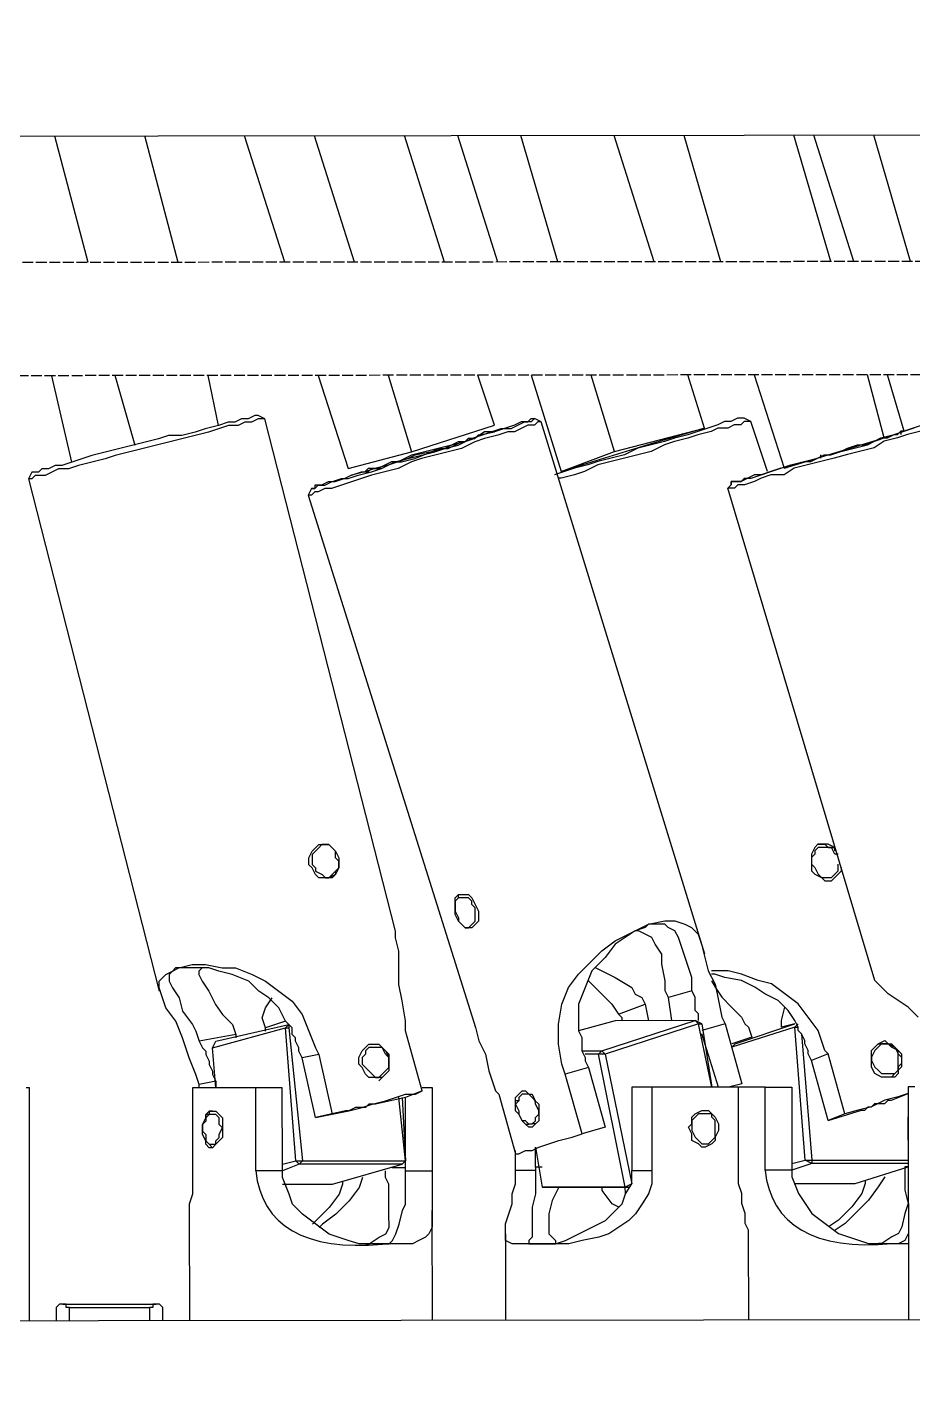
# Model space of a CAD drawing. Header units: feet. Extents: x -99009 to 3252343, y -11094690 to 9035152.
# Drawn here: x 2485957.3 to 2486154.3, y -1980937.4 to -1980633 of the extents above; entities that cross this region are included whole.
import ezdxf

# ---------------------------------------------------------------- set-up
doc = ezdxf.new("R2010")
doc.units = ezdxf.units.FT
doc.linetypes.add('PDF_IMPORT', pattern=[1, 0.8, -0.2])
doc.layers.add('1', color=1, linetype='Continuous')

# ---------------------------------------------------------------- blocks, each defined once
blk = doc.blocks.new('lEVELLING mACHINE')
at = {"color": 200, "lineweight": 25, "transparency": 33554684}
for points in [[(14908.07, 7487.43), (14933.26, 7462.97), (16683.36, 7462.97), (16708.55, 7487.43), (16665.58, 7487.43), (16666.32, 7488.91), (16666.32, 7521.51), (16665.58, 7522.99), (16662.61, 7522.99), (16661.13, 7521.51), (14860.65, 7521.51), (14860.65, 7488.91), (14859.91, 7487.43), (14856.94, 7487.43), (14856.2, 7488.91), (14856.2, 7521.51), (14856.94, 7522.99), (14859.91, 7522.99), (14860.65, 7521.51)], [(15491.93, 7411.11), (15492.67, 7411.11), (15493.41, 7411.11), (15493.41, 7462.97)], [(15528.97, 7462.97), (15528.97, 7443.71), (15528.97, 7442.97), (15529.72, 7441.49), (15529.72, 7439.26), (15530.46, 7437.04), (15530.46, 7434.82), (15531.2, 7432.6), (15531.2, 7429.63), (15531.2, 7411.11), (15532.68, 7411.11), (15534.16, 7411.11), (15536.38, 7411.11), (15538.61, 7411.11), (15541.57, 7411.11), (15544.53, 7411.11), (15547.5, 7411.11), (15550.46, 7411.11), (15554.91, 7411.11), (15554.91, 7428.89), (15554.91, 7429.63)], [(15583.06, 7443.71), (15583.06, 7462.97)], [(15599.36, 7462.97), (15599.36, 7438.52)], [(15601.59, 7411.11), (15599.36, 7411.11), (15599.36, 7429.63), (15599.36, 7430.37), (15599.36, 7432.6), (15599.36, 7434.82), (15599.36, 7437.04), (15599.36, 7439.26), (15599.36, 7440.75), (15599.36, 7442.23), (15600.11, 7443.71), (15600.85, 7444.45), (15602.33, 7445.19), (15603.81, 7445.93), (15606.03, 7445.93), (15609, 7445.93), (15610.48, 7445.93), (15611.96, 7445.93), (15613.44, 7445.93), (15615.66, 7445.93), (15617.89, 7445.19), (15622.33, 7443.71), (15625.3, 7441.49), (15628.26, 7439.26), (15630.48, 7437.04), (15631.22, 7434.82), (15632.71, 7431.11), (15632.71, 7429.63), (15632.71, 7428.89), (15632.71, 7411.11), (15638.63, 7411.11), (15641.6, 7411.11), (15643.82, 7411.11), (15646.04, 7411.11), (15648.27, 7411.11), (15649.75, 7411.11), (15651.23, 7411.11), (15651.97, 7411.11), (15652.71, 7411.11), (15652.71, 7429.63), (15652.71, 7430.37), (15652.71, 7432.6), (15652.71, 7434.82), (15653.45, 7437.04), (15653.45, 7438.52), (15653.45, 7462.97)], [(15659.38, 7462.97), (15659.38, 7460.01), (15660.12, 7459.27), (15660.86, 7459.27)], [(15680.13, 7462.97), (15680.13, 7460.01), (15662.34, 7460.01), (15662.34, 7462.97)], [(15681.61, 7459.27), (15682.35, 7459.27), (15683.09, 7460.01), (15683.09, 7462.97)], [(15689.02, 7462.97), (15689.02, 7411.11), (15689.76, 7411.11)], [(15680.13, 7460.01), (15680.87, 7460.01), (15680.87, 7459.27), (15681.61, 7459.27), (15660.86, 7459.27), (15661.6, 7459.27), (15661.6, 7460.01), (15662.34, 7460.01)], [(15518.6, 7432.6), (15505.26, 7432.6), (15493.41, 7428.89), (15494.15, 7428.89), (15494.15, 7431.11), (15494.15, 7432.6), (15494.15, 7434.08), (15493.41, 7437.04), (15494.15, 7439.26), (15494.89, 7442.23), (15495.63, 7443.71), (15497.11, 7444.45), (15499.34, 7445.93), (15500.08, 7445.93)], [(15525.27, 7411.11), (15519.34, 7411.11), (15519.34, 7428.89), (15519.34, 7429.63), (15519.34, 7431.11), (15517.86, 7434.82), (15516.38, 7437.04), (15514.9, 7439.26), (15511.93, 7441.49), (15508.97, 7443.71), (15504.52, 7445.19), (15502.3, 7445.93), (15499.34, 7445.93), (15498.6, 7445.93), (15497.11, 7445.93), (15494.89, 7445.93), (15493.41, 7445.93)], [(15497.11, 7445.93), (15496.37, 7445.93), (15495.63, 7445.93), (15494.15, 7445.19), (15493.41, 7443.71)], [(15550.46, 7411.11), (15550.46, 7429.63), (15550.46, 7430.37), (15550.46, 7432.6), (15551.2, 7434.82), (15552.68, 7437.04), (15554.17, 7439.26), (15555.65, 7440.75), (15557.87, 7442.23), (15560.09, 7443.71), (15562.32, 7444.45), (15566.02, 7445.19), (15568.99, 7445.93), (15571.95, 7445.93), (15574.91, 7445.93), (15577.14, 7445.93), (15578.62, 7445.93), (15580.1, 7445.93), (15581.58, 7445.93), (15583.06, 7445.19), (15583.06, 7444.45), (15583.06, 7442.97), (15583.06, 7441.49), (15582.32, 7439.26), (15581.58, 7437.04), (15581.58, 7434.82), (15580.84, 7432.6), (15580.84, 7429.63), (15580.84, 7425.19)], [(15576.4, 7428.89), (15576.4, 7429.63), (15576.4, 7430.37), (15576.4, 7432.6), (15576.4, 7434.82), (15577.14, 7437.78), (15577.14, 7440.75), (15577.14, 7442.23), (15577.14, 7444.45), (15577.88, 7445.19), (15577.88, 7445.93), (15577.14, 7445.93), (15576.4, 7445.93), (15574.91, 7445.93), (15571.95, 7445.93), (15569.73, 7445.19), (15565.28, 7442.97), (15560.84, 7440.75), (15559.35, 7439.26), (15557.13, 7437.04), (15556.39, 7434.82), (15554.91, 7432.6), (15554.91, 7429.63), (15550.46, 7429.63)], [(15571.21, 7433.34), (15572.69, 7436.3), (15573.43, 7439.26), (15573.43, 7441.49), (15573.43, 7443.71), (15572.69, 7444.45), (15571.95, 7445.19), (15571.95, 7445.93)], [(15610.48, 7445.93), (15609.74, 7445.93), (15609, 7445.93), (15608.26, 7445.19), (15607.51, 7443.71), (15606.77, 7441.49), (15606.03, 7438.52), (15605.29, 7437.04), (15605.29, 7434.82), (15605.29, 7432.6), (15605.29, 7429.63), (15605.29, 7428.89), (15605.29, 7413.33)], [(15614.18, 7445.93), (15613.44, 7445.93), (15611.22, 7444.45), (15609.74, 7443.71), (15609, 7442.23), (15609, 7439.26), (15609, 7437.04), (15609, 7434.08), (15609, 7432.6), (15609.74, 7431.11), (15609.74, 7429.63)], [(15498.6, 7431.11), (15500.08, 7433.34), (15502.3, 7436.3), (15505.26, 7439.26), (15507.49, 7441.49), (15509.71, 7442.97)], [(15503.04, 7431.85), (15503.04, 7432.6), (15503.78, 7434.82), (15506.01, 7437.78), (15508.97, 7440.75), (15511.19, 7442.23)], [(15614.92, 7431.11), (15615.66, 7433.34), (15617.89, 7436.3), (15620.85, 7439.26), (15623.82, 7441.49), (15624.56, 7442.23)], [(15619.37, 7431.85), (15619.37, 7432.6), (15620.11, 7434.82), (15622.33, 7437.78), (15625.3, 7440.75), (15626.04, 7441.49)], [(15557.87, 7437.78), (15559.35, 7437.04), (15561.58, 7434.08), (15561.58, 7433.34)], [(15556.39, 7434.82), (15556.39, 7433.34)], [(15539.35, 7397.03), (15537.13, 7411.11), (15540.09, 7397.03), (15560.84, 7403.7), (15554.91, 7432.6), (15556.39, 7433.34), (15562.32, 7403.7), (15565.28, 7403.7)], [(15574.91, 7428.89), (15576.4, 7428.89), (15576.4, 7424.45), (15574.91, 7433.34), (15556.39, 7433.34), (15555.65, 7433.34), (15573.43, 7433.34), (15574.91, 7433.34)], [(15632.71, 7432.6), (15621.59, 7432.6), (15606.03, 7428.15), (15605.29, 7427.41), (15606.77, 7413.33)], [(15493.41, 7428.15), (15514.9, 7428.15), (15519.34, 7429.63), (15525.27, 7429.63), (15525.27, 7411.11), (15527.49, 7411.11), (15530.46, 7411.11), (15531.2, 7411.11)], [(15517.12, 7399.25), (15514.9, 7427.41), (15493.41, 7427.41)], [(15519.34, 7428.15), (15516.38, 7427.41), (15518.6, 7397.77), (15517.86, 7397.77)], [(15576.4, 7429.63), (15580.84, 7429.63)], [(15605.29, 7429.63), (15599.36, 7429.63)], [(15647.53, 7409.63), (15647.53, 7411.11), (15648.27, 7402.22), (15631.97, 7397.77), (15631.22, 7397.77), (15628.26, 7427.41), (15605.29, 7427.41), (15606.03, 7428.15), (15629, 7428.15), (15632.71, 7429.63), (15638.63, 7429.63), (15638.63, 7411.11)], [(15608.26, 7428.89), (15605.29, 7428.89)], [(15605.29, 7427.41), (15605.29, 7427.41)], [(15606.03, 7413.33), (15605.29, 7427.41)], [(15632.71, 7428.15), (15629.74, 7427.41), (15631.97, 7397.77), (15631.22, 7397.03), (15631.22, 7397.77)], [(15626.04, 7277.74), (15626.78, 7279.22), (15589.73, 7397.77), (15588.99, 7400.74), (15587.51, 7403.7), (15586.77, 7407.4), (15585.29, 7411.85), (15584.55, 7412.59), (15580.84, 7425.93), (15580.1, 7425.93), (15578.62, 7425.19), (15577.14, 7425.19), (15575.65, 7424.45), (15573.43, 7423.7), (15571.21, 7422.96), (15568.24, 7422.22), (15566.02, 7421.48), (15569.73, 7408.14), (15570.47, 7405.92), (15571.21, 7401.48), (15571.21, 7397.03), (15570.47, 7392.58), (15568.99, 7388.88), (15566.76, 7385.92), (15563.8, 7382.95), (15561.58, 7380.73), (15558.61, 7378.51), (15555.65, 7377.02), (15552.68, 7375.54), (15551.2, 7374.8), (15547.5, 7374.06), (15545.28, 7374.06), (15543.05, 7374.8), (15541.57, 7375.54), (15540.09, 7377.02), (15539.35, 7379.25), (15538.61, 7382.21), (15537.87, 7385.18), (15536.38, 7388.14), (15535.64, 7391.84), (15534.9, 7395.55), (15534.16, 7397.03), (15530.46, 7410.37), (15533.42, 7411.11)], [(15648.27, 7424.45), (15649.01, 7423.7), (15649.75, 7422.96)], [(15491.19, 7395.55), (15493.41, 7393.33), (15495.63, 7391.84), (15497.86, 7390.36), (15499.34, 7388.88), (15500.08, 7388.14), (15500.82, 7387.4), (15533.42, 7277.74), (15532.68, 7277)], [(15493.41, 7422.96), (15493.41, 7422.22), (15493.41, 7420.74), (15493.41, 7420), (15493.41, 7418.52), (15493.41, 7417.78)], [(15564.54, 7406.66), (15560.84, 7420), (15566.02, 7421.48)], [(15649.75, 7422.96), (15649.75, 7422.96)], [(15507.49, 7417.04), (15511.19, 7418.52), (15503.78, 7416.29), (15503.04, 7416.29), (15502.3, 7415.55), (15501.56, 7415.55), (15500.82, 7414.81), (15499.34, 7414.81), (15498.6, 7414.81), (15497.86, 7414.07), (15497.11, 7414.07), (15493.41, 7412.59), (15495.63, 7413.33), (15498.6, 7414.07), (15501.56, 7415.55), (15504.52, 7416.29), (15507.49, 7417.04), (15511.19, 7403.7), (15511.93, 7402.96), (15513.42, 7398.51), (15515.64, 7395.55), (15517.86, 7392.58), (15520.82, 7390.36), (15523.79, 7388.14), (15526.75, 7387.4), (15530.46, 7385.92), (15533.42, 7385.18), (15537.13, 7385.18)], [(15511.19, 7418.52), (15514.9, 7405.18)], [(15576.4, 7419.26), (15577.14, 7419.26), (15577.88, 7419.26), (15578.62, 7418.52), (15579.36, 7418.52)], [(15579.36, 7418.52), (15579.36, 7418.52)], [(15601.59, 7411.85), (15605.29, 7413.33), (15611.96, 7414.81), (15612.7, 7414.81), (15613.44, 7414.81), (15614.18, 7415.55), (15614.92, 7415.55), (15615.66, 7415.55), (15616.41, 7415.55), (15617.89, 7416.29), (15618.63, 7416.29), (15625.3, 7417.78), (15621.59, 7417.04)], [(15651.23, 7411.11), (15651.23, 7410.37), (15651.97, 7408.14), (15653.45, 7404.44), (15654.93, 7399.99), (15656.42, 7396.29), (15658.64, 7393.33), (15659.38, 7391.1), (15660.12, 7388.88), (15660.12, 7387.4), (15659.38, 7386.66), (15658.64, 7385.92), (15657.16, 7385.18), (15655.68, 7384.43), (15652.71, 7383.69), (15649.75, 7383.69), (15646.04, 7384.43), (15643.08, 7384.43), (15639.38, 7385.92), (15636.41, 7387.4), (15633.45, 7389.62), (15630.48, 7391.84), (15628.26, 7394.81), (15626.78, 7398.51), (15625.3, 7402.22), (15624.56, 7403.7), (15621.59, 7417.04), (15617.89, 7416.29), (15614.92, 7415.55), (15612.7, 7414.81), (15609.74, 7414.07), (15607.51, 7413.33), (15605.29, 7412.59), (15603.07, 7412.59), (15601.59, 7411.85), (15605.29, 7398.51), (15605.29, 7396.29), (15606.03, 7391.84), (15606.77, 7388.14), (15606.77, 7383.69), (15606.77, 7380.73), (15607.51, 7377.77), (15607.51, 7376.28), (15636.41, 7262.18), (15637.89, 7261.44), (15638.63, 7261.44), (15640.12, 7262.18), (15641.6, 7262.18), (15643.08, 7262.92), (15644.56, 7262.92), (15646.78, 7263.66), (15649.75, 7264.4), (15651.97, 7265.14), (15654.93, 7265.88), (15657.9, 7265.88), (15660.12, 7266.62), (15663.09, 7267.37), (15666.05, 7268.11), (15669.01, 7268.85), (15671.98, 7269.59), (15674.94, 7270.33), (15677.16, 7271.07), (15679.39, 7271.81), (15681.61, 7272.55), (15683.09, 7272.55), (15684.57, 7273.29), (15686.05, 7273.29), (15686.8, 7274.03), (15687.54, 7274.03), (15688.28, 7274.03), (15689.02, 7275.52), (15660.12, 7389.62)], [(15625.3, 7417.78), (15628.26, 7404.44)], [(15648.27, 7416.29), (15649.01, 7416.29), (15649.01, 7417.04), (15649.75, 7417.04), (15649.75, 7417.78)], [(15580.1, 7414.07), (15580.84, 7414.07)], [(15531.94, 7411.11), (15531.94, 7411.11)], [(15531.94, 7411.11), (15531.94, 7411.11)], [(15535.64, 7411.11), (15539.35, 7399.25)], [(15613.44, 7401.48), (15612.7, 7401.48), (15611.22, 7401.48), (15610.48, 7402.22), (15609.74, 7402.96), (15609, 7403.7), (15609, 7405.18), (15609, 7405.92), (15609, 7407.4), (15609.74, 7408.14), (15610.48, 7408.89), (15611.22, 7409.63)], [(15624.56, 7403.7), (15628.26, 7404.44), (15629, 7402.96), (15629, 7402.22), (15629.74, 7400.74), (15629.74, 7399.99), (15630.48, 7399.25), (15630.48, 7397.77), (15631.22, 7397.03), (15631.97, 7396.29), (15633.45, 7393.33), (15635.67, 7391.1), (15637.89, 7389.62), (15640.12, 7387.4), (15643.82, 7385.92), (15646.78, 7385.18), (15649.01, 7384.43), (15651.97, 7384.43), (15654.93, 7384.43), (15655.68, 7384.43), (15656.42, 7384.43), (15657.16, 7385.18), (15657.9, 7385.92), (15657.9, 7387.4), (15657.16, 7388.88), (15655.68, 7391.1), (15654.93, 7394.07), (15652.71, 7397.03), (15651.97, 7398.51), (15651.23, 7400.74), (15650.49, 7402.22), (15649.75, 7402.96), (15649.75, 7403.7), (15649.01, 7405.18), (15649.01, 7405.92), (15648.27, 7407.4), (15648.27, 7408.14), (15647.53, 7409.63), (15651.23, 7410.37)], [(15500.08, 7401.48), (15498.6, 7401.48), (15497.86, 7401.48), (15497.11, 7401.48), (15496.37, 7402.22), (15495.63, 7403.7), (15494.89, 7404.44), (15494.89, 7405.92), (15495.63, 7406.66), (15495.63, 7408.14), (15496.37, 7408.89), (15497.11, 7408.89)], [(15540.09, 7396.29), (15540.09, 7394.81), (15540.83, 7394.07), (15540.83, 7393.33), (15540.83, 7391.84), (15540.83, 7391.1), (15541.57, 7389.62), (15541.57, 7386.66), (15542.31, 7384.43), (15543.05, 7382.21), (15543.79, 7379.99), (15544.53, 7377.77), (15545.28, 7376.28), (15546.76, 7375.54), (15547.5, 7374.8), (15549.72, 7374.8), (15551.2, 7374.8), (15551.94, 7375.54), (15554.17, 7376.28), (15556.39, 7377.77), (15558.61, 7379.25), (15560.84, 7382.21), (15563.8, 7385.18), (15565.28, 7388.88), (15566.76, 7392.58), (15566.76, 7395.55), (15566.76, 7397.77), (15566.76, 7398.51), (15566.02, 7399.99), (15566.02, 7400.74), (15566.02, 7402.22), (15566.02, 7402.96), (15565.28, 7404.44), (15565.28, 7405.18), (15564.54, 7406.66), (15569.73, 7408.14)], [(15511.19, 7403.7), (15514.9, 7405.18), (15515.64, 7403.7), (15515.64, 7402.96), (15516.38, 7401.48), (15516.38, 7400.74), (15517.12, 7399.25), (15517.86, 7398.51), (15517.86, 7397.77), (15518.6, 7396.29), (15520.08, 7394.07), (15522.31, 7391.84), (15525.27, 7390.36), (15527.49, 7388.88), (15530.46, 7387.4), (15534.16, 7386.66), (15536.38, 7385.92), (15537.13, 7385.92)], [(15566.02, 7402.96), (15561.58, 7402.96), (15540.83, 7396.29), (15540.09, 7397.03), (15539.35, 7397.03), (15540.83, 7396.29), (15558.61, 7396.29), (15566.76, 7398.51)], [(15517.86, 7397.03), (15518.6, 7397.77), (15532.68, 7402.22), (15531.94, 7401.48), (15518.6, 7397.03), (15521.57, 7397.77), (15521.57, 7396.29), (15520.82, 7393.33)], [(15537.13, 7387.4), (15536.38, 7388.88), (15534.9, 7391.1), (15532.68, 7393.33), (15530.46, 7395.55), (15529.72, 7397.03), (15528.97, 7397.77), (15528.23, 7399.99), (15532.68, 7401.48)], [(15528.23, 7399.99), (15528.23, 7399.99)], [(15648.27, 7402.22), (15647.53, 7400.74), (15631.22, 7397.03)], [(15650.49, 7384.43), (15651.23, 7385.18), (15651.23, 7385.92), (15650.49, 7387.4), (15649.01, 7389.62), (15647.53, 7392.58), (15646.04, 7394.81), (15644.56, 7396.29), (15643.82, 7397.03), (15643.08, 7399.25), (15651.23, 7400.74)], [(15643.08, 7399.25), (15643.08, 7399.99)], [(15521.57, 7397.77), (15521.57, 7397.77)], [(15534.16, 7397.03), (15539.35, 7398.51)], [(15631.22, 7397.77), (15631.22, 7397.77)], [(15631.22, 7397.03), (15631.22, 7397.03)], [(15631.97, 7396.29), (15636.41, 7397.77)], [(15636.41, 7398.51), (15636.41, 7397.77), (15637.15, 7395.55), (15636.41, 7393.33), (15634.93, 7391.1)], [(15546.02, 7396.29), (15546.76, 7391.1)], [(15563.06, 7384.43), (15561.58, 7385.18), (15558.61, 7386.66), (15554.91, 7388.88), (15554.17, 7390.36), (15552.68, 7391.1), (15551.94, 7392.58), (15551.2, 7396.29)], [(15564.54, 7387.4), (15563.8, 7388.14), (15560.84, 7391.1), (15559.35, 7392.58), (15557.87, 7394.81), (15551.94, 7392.58)], [(15557.87, 7394.81), (15557.13, 7395.55), (15557.13, 7396.29)], [(15541.57, 7389.62), (15546.76, 7391.1), (15547.5, 7389.62), (15547.5, 7387.4), (15548.24, 7383.69), (15548.24, 7381.47), (15549.72, 7379.25), (15550.46, 7377.77), (15551.94, 7377.02), (15553.43, 7376.28), (15554.17, 7376.28)], [(15538.61, 7381.47), (15574.91, 7262.92), (15576.4, 7262.18)], [(15590.47, 7375.54), (15591.95, 7375.54), (15592.7, 7374.8)], [(15592.7, 7374.8), (15592.7, 7374.8)], [(15448.95, 7371.84), (15481.55, 7262.18), (15483.04, 7262.18), (15483.78, 7262.18), (15484.52, 7262.18), (15486, 7262.92), (15487.48, 7262.92), (15489.71, 7263.66), (15491.93, 7264.4), (15494.15, 7265.14), (15494.89, 7265.14), (15494.15, 7265.14)], [(15594.18, 7370.36), (15594.18, 7369.62), (15593.44, 7368.87), (15593.44, 7368.13), (15592.7, 7368.13)], [(15594.18, 7370.36), (15594.18, 7370.36)], [(15513.42, 7357.02), (15512.67, 7357.02), (15511.93, 7357.02), (15511.19, 7357.76), (15509.71, 7357.76), (15509.71, 7358.5), (15509.71, 7357.76), (15511.19, 7357.02), (15511.93, 7357.02), (15513.42, 7357.02), (15514.16, 7357.76), (15514.9, 7359.24), (15514.9, 7359.98), (15514.9, 7361.47), (15514.9, 7362.95), (15514.16, 7363.69), (15512.67, 7364.43), (15511.93, 7365.17), (15510.45, 7365.17), (15509.71, 7364.43), (15508.97, 7363.69), (15508.23, 7362.95), (15508.23, 7362.21)], [(15508.97, 7359.24), (15509.71, 7359.24), (15510.45, 7357.76), (15511.19, 7357.76), (15511.93, 7357.76), (15513.42, 7357.76), (15514.16, 7358.5), (15514.16, 7359.24), (15514.9, 7359.98), (15514.9, 7361.47), (15514.16, 7362.21), (15513.42, 7363.69), (15512.67, 7364.43), (15511.93, 7364.43), (15510.45, 7364.43), (15509.71, 7363.69), (15508.97, 7362.95), (15508.97, 7362.21), (15508.97, 7361.47)], [(15624.56, 7357.02), (15623.07, 7357.02), (15622.33, 7357.02), (15621.59, 7357.76), (15620.85, 7358.5), (15620.11, 7359.98), (15620.11, 7360.72), (15620.11, 7362.21), (15620.85, 7362.95), (15620.85, 7363.69), (15622.33, 7364.43)], [(15574.91, 7262.92), (15575.65, 7262.92), (15576.4, 7263.66), (15577.88, 7263.66), (15579.36, 7264.4), (15580.84, 7265.14), (15582.32, 7265.14), (15584.55, 7265.88), (15587.51, 7266.62), (15589.73, 7267.37), (15592.7, 7268.85), (15595.66, 7269.59), (15598.62, 7270.33), (15601.59, 7271.07), (15603.81, 7271.81), (15606.77, 7273.29), (15609.74, 7274.03), (15612.7, 7274.78), (15614.92, 7275.52), (15617.15, 7276.26), (15619.37, 7277), (15621.59, 7277.74), (15623.07, 7277.74), (15624.56, 7278.48), (15625.3, 7278.48), (15626.04, 7279.22), (15626.78, 7279.22)], [(15490.45, 7265.14), (15493.41, 7265.88), (15495.63, 7266.62), (15498.6, 7267.37), (15500.82, 7268.85), (15503.78, 7269.59), (15506.75, 7270.33), (15509.71, 7271.07), (15512.67, 7271.81), (15515.64, 7272.55), (15518.6, 7273.29), (15520.82, 7274.78), (15523.79, 7274.78), (15526.01, 7275.52), (15527.49, 7276.26), (15529.72, 7277), (15531.2, 7277), (15531.94, 7277.74), (15532.68, 7277.74), (15533.42, 7277.74)], [(15521.57, 7273.29), (15523.79, 7274.03), (15526.01, 7274.78), (15527.49, 7274.78), (15528.97, 7275.52), (15530.46, 7276.26), (15531.94, 7276.26), (15532.68, 7276.26), (15532.68, 7277), (15532.68, 7276.26), (15531.94, 7276.26), (15530.46, 7276.26), (15529.72, 7275.52), (15528.23, 7275.52), (15526.01, 7274.78), (15523.79, 7274.03), (15521.57, 7273.29), (15519.34, 7272.55), (15516.38, 7271.81), (15513.42, 7271.07), (15511.19, 7270.33), (15508.23, 7269.59), (15505.26, 7268.85), (15502.3, 7268.11), (15499.34, 7266.62), (15496.37, 7265.88), (15494.15, 7265.14), (15491.93, 7264.4)], [(15528.23, 7262.92), (15528.97, 7262.92), (15529.72, 7262.92), (15530.46, 7263.66), (15531.94, 7263.66), (15533.42, 7264.4), (15535.64, 7264.4), (15537.13, 7265.14), (15540.09, 7265.88), (15542.31, 7266.62), (15545.28, 7267.37), (15547.5, 7268.11), (15550.46, 7269.59), (15553.43, 7270.33), (15556.39, 7271.07), (15559.35, 7271.81), (15562.32, 7272.55), (15565.28, 7274.03), (15567.5, 7274.78), (15570.47, 7275.52), (15571.21, 7275.52)], [(15636.41, 7262.18), (15637.15, 7262.18), (15637.89, 7262.18), (15639.38, 7262.92), (15640.86, 7262.92), (15642.34, 7263.66), (15644.56, 7263.66), (15646.78, 7264.4), (15649.01, 7265.14), (15651.97, 7265.88), (15654.93, 7266.62), (15657.9, 7267.37), (15660.86, 7268.11), (15663.83, 7268.85), (15666.79, 7269.59), (15669.75, 7270.33), (15671.98, 7271.07), (15674.94, 7271.81), (15677.9, 7272.55), (15680.13, 7273.29), (15682.35, 7273.29), (15683.83, 7274.03), (15685.31, 7274.78), (15686.8, 7274.78), (15687.54, 7274.78), (15688.28, 7275.52), (15689.02, 7275.52)], [(15520.82, 7273.29), (15516.38, 7271.81), (15514.9, 7271.81), (15513.42, 7271.07), (15511.93, 7270.33), (15510.45, 7270.33), (15508.23, 7269.59), (15506.75, 7268.85), (15504.52, 7268.11), (15503.04, 7268.11), (15498.6, 7266.62), (15494.15, 7265.14), (15497.86, 7252.55)], [(15527.49, 7252.55), (15520.82, 7273.29), (15498.6, 7266.62), (15502.3, 7252.55)], [(15517.86, 7272.55), (15517.86, 7272.55)], [(15520.08, 7273.29), (15520.08, 7273.29)], [(15520.82, 7273.29), (15520.82, 7273.29)], [(15520.82, 7273.29), (15520.82, 7273.29)], [(15524.53, 7274.03), (15528.23, 7262.92), (15529.72, 7262.18), (15530.46, 7262.18), (15531.2, 7262.18), (15532.68, 7262.92), (15534.16, 7262.92), (15535.64, 7263.66), (15537.87, 7264.4), (15540.09, 7265.14), (15542.31, 7265.88), (15545.28, 7266.62), (15547.5, 7267.37), (15550.46, 7268.11), (15553.43, 7268.85), (15556.39, 7270.33), (15559.35, 7271.07), (15562.32, 7271.81), (15564.54, 7272.55), (15567.5, 7273.29), (15569.73, 7274.03), (15571.95, 7274.78)], [(15538.61, 7264.4), (15551.2, 7268.11), (15570.47, 7274.03)], [(15577.14, 7252.55), (15570.47, 7274.03), (15558.61, 7269.59), (15563.8, 7252.55)], [(15624.56, 7252.55), (15617.89, 7273.29), (15603.81, 7269.59)], [(15614.18, 7274.03), (15614.18, 7274.03)], [(15512.67, 7271.07), (15512.67, 7270.33)], [(15517.12, 7271.81), (15517.12, 7271.81)], [(15558.61, 7269.59), (15538.61, 7264.4), (15542.31, 7252.55)], [(15609, 7252.55), (15603.81, 7269.59), (15585.29, 7263.66), (15588.99, 7252.55)], [(15599.36, 7269.59), (15599.36, 7269.59)], [(15603.07, 7270.33), (15603.07, 7270.33)], [(15679.39, 7271.81), (15683.83, 7252.55)], [(15498.6, 7266.62), (15497.86, 7266.62), (15496.37, 7265.88), (15495.63, 7265.88), (15494.89, 7265.14), (15494.15, 7265.14), (15494.89, 7265.14), (15494.89, 7265.88)], [(15498.6, 7266.62), (15498.6, 7266.62)], [(15596.4, 7268.85), (15596.4, 7268.85)], [(15665.31, 7268.11), (15669.75, 7252.55)], [(15588.25, 7265.88), (15588.25, 7265.88)], [(15646.78, 7263.66), (15649.01, 7252.55)], [(15492.67, 7227.35), (15500.82, 7199.2)], [(15505.26, 7227.35), (15514.16, 7199.2)], [(15510.45, 7227.35), (15518.6, 7199.2)], [(15534.9, 7227.35), (15543.05, 7199.2)], [(15549.72, 7227.35), (15558.61, 7199.2)], [(15571.21, 7227.35), (15579.36, 7199.2)], [(15584.55, 7227.35), (15593.44, 7199.2)], [(15596.4, 7227.35), (15605.29, 7199.2)], [(15616.41, 7227.35), (15625.3, 7199.2)], [(15631.97, 7227.35), (15640.86, 7199.2)], [(15655.68, 7227.35), (15663.09, 7199.2)], [(15675.68, 7227.35), (15683.09, 7199.2)], [(16572.96, 7199.2), (15073.3, 7199.2)]]:
    blk.add_lwpolyline(points, dxfattribs=at)
for points in [[(15516.38, 7427.41), (15514.9, 7427.41), (15514.9, 7428.15)], [(15629.74, 7427.41), (15628.26, 7427.41), (15629, 7428.15)], [(15538.61, 7416.29), (15537.87, 7416.29), (15537.13, 7417.04), (15536.38, 7417.78), (15535.64, 7419.26), (15535.64, 7420.74), (15536.38, 7422.22), (15536.38, 7422.96), (15537.13, 7423.7), (15538.61, 7424.45), (15539.35, 7424.45), (15540.09, 7423.7), (15541.57, 7422.96), (15541.57, 7421.48), (15542.31, 7420), (15541.57, 7419.26), (15541.57, 7417.78), (15540.83, 7417.04), (15539.35, 7416.29)], [(15648.27, 7416.29), (15647.53, 7416.29), (15646.78, 7417.04), (15646.04, 7417.78), (15646.04, 7419.26), (15646.04, 7420.74), (15646.04, 7422.22), (15646.78, 7422.96), (15647.53, 7423.7), (15648.27, 7424.45), (15649.01, 7424.45), (15649.75, 7423.7), (15649.75, 7422.96), (15650.49, 7421.48), (15650.49, 7420), (15650.49, 7419.26), (15649.75, 7417.78), (15649.75, 7417.04), (15649.01, 7416.29)], [(15537.13, 7417.04), (15538.61, 7417.04), (15539.35, 7417.04), (15540.09, 7417.04), (15540.83, 7417.78), (15541.57, 7418.52), (15541.57, 7420), (15541.57, 7420.74), (15540.83, 7422.22), (15540.09, 7422.96), (15539.35, 7423.7), (15538.61, 7423.7), (15537.87, 7423.7), (15537.13, 7422.96), (15536.38, 7422.22), (15536.38, 7420.74), (15536.38, 7420), (15536.38, 7418.52), (15537.13, 7417.78)], [(15647.53, 7417.04), (15648.27, 7417.04), (15649.01, 7417.04), (15649.75, 7417.78), (15649.75, 7418.52), (15650.49, 7419.26), (15650.49, 7420.74), (15649.75, 7421.48), (15649.75, 7422.96), (15649.01, 7423.7), (15648.27, 7423.7), (15647.53, 7423.7), (15647.53, 7422.96), (15646.78, 7422.22), (15646.78, 7421.48), (15646.04, 7420), (15646.78, 7419.26), (15646.78, 7417.78)], [(15577.14, 7420), (15577.88, 7420), (15578.62, 7419.26), (15579.36, 7418.52), (15580.1, 7417.04), (15580.84, 7416.29), (15580.84, 7414.81), (15580.84, 7413.33), (15580.1, 7412.59), (15579.36, 7411.85), (15578.62, 7411.85), (15577.88, 7412.59), (15577.14, 7412.59), (15576.4, 7414.07), (15575.65, 7414.81), (15575.65, 7416.29), (15575.65, 7417.78), (15575.65, 7418.52), (15576.4, 7419.26)], [(15577.14, 7419.26), (15576.4, 7418.52), (15576.4, 7417.78), (15575.65, 7417.04), (15575.65, 7416.29), (15576.4, 7414.81), (15576.4, 7414.07), (15577.14, 7413.33), (15577.88, 7412.59), (15578.62, 7412.59), (15579.36, 7412.59), (15580.1, 7413.33), (15580.1, 7414.07), (15580.84, 7414.81), (15580.1, 7416.29), (15580.1, 7417.04), (15579.36, 7418.52), (15578.62, 7419.26), (15577.88, 7419.26)], [(15497.11, 7408.89), (15498.6, 7408.89), (15499.34, 7408.89), (15500.82, 7408.14), (15501.56, 7406.66), (15501.56, 7405.92), (15501.56, 7404.44), (15501.56, 7402.96), (15500.82, 7402.22), (15500.08, 7401.48), (15498.6, 7400.74), (15497.86, 7401.48), (15496.37, 7402.22), (15495.63, 7402.96), (15494.89, 7403.7), (15494.89, 7405.18), (15494.89, 7406.66), (15495.63, 7407.4), (15496.37, 7408.14)], [(15498.6, 7408.14), (15497.11, 7408.14), (15496.37, 7408.14), (15495.63, 7407.4), (15495.63, 7405.92), (15495.63, 7405.18), (15495.63, 7403.7), (15495.63, 7402.96), (15497.11, 7402.22), (15497.86, 7401.48), (15498.6, 7401.48), (15499.34, 7401.48), (15500.08, 7402.22), (15500.82, 7402.96), (15501.56, 7404.44), (15501.56, 7405.18), (15500.82, 7406.66), (15500.08, 7407.4), (15499.34, 7408.14)], [(15611.96, 7408.89), (15611.22, 7408.89), (15610.48, 7408.14), (15609.74, 7407.4), (15609, 7406.66), (15609, 7405.18), (15609, 7404.44), (15609.74, 7403.7), (15610.48, 7402.22), (15611.22, 7402.22), (15611.96, 7402.22), (15613.44, 7402.22), (15614.18, 7402.96), (15614.18, 7403.7), (15614.92, 7404.44), (15614.92, 7405.92), (15614.18, 7406.66), (15613.44, 7407.4), (15612.7, 7408.14)], [(15611.22, 7408.89), (15611.96, 7408.89), (15613.44, 7408.89), (15614.18, 7408.14), (15614.92, 7406.66), (15615.66, 7405.92), (15615.66, 7404.44), (15614.92, 7402.96), (15614.18, 7402.22), (15613.44, 7401.48), (15611.96, 7401.48), (15611.22, 7401.48), (15610.48, 7402.22), (15609.74, 7402.96), (15609, 7404.44), (15609, 7405.92), (15609, 7407.4), (15609.74, 7408.14), (15610.48, 7408.89)], [(15562.32, 7403.7), (15561.58, 7402.96), (15560.84, 7403.7)], [(15592.7, 7368.13), (15591.95, 7368.13), (15591.21, 7368.13), (15590.47, 7368.87), (15589.73, 7370.36), (15588.99, 7371.84), (15588.99, 7372.58), (15588.99, 7374.06), (15589.73, 7374.8), (15590.47, 7375.54), (15591.21, 7375.54), (15591.95, 7375.54), (15592.7, 7374.8), (15593.44, 7374.06), (15594.18, 7372.58), (15594.18, 7371.1), (15594.18, 7370.36), (15594.18, 7368.87), (15593.44, 7368.13)], [(15589.73, 7371.1), (15590.47, 7370.36), (15590.47, 7369.62), (15591.21, 7368.87), (15591.95, 7368.87), (15592.7, 7368.87), (15593.44, 7368.87), (15594.18, 7369.62), (15594.18, 7371.1), (15594.18, 7371.84), (15593.44, 7373.32), (15593.44, 7374.06), (15592.7, 7374.8), (15591.95, 7375.54), (15591.21, 7375.54), (15590.47, 7374.8), (15589.73, 7374.06), (15589.73, 7373.32), (15589.73, 7372.58)], [(15626.04, 7359.98), (15626.04, 7361.47), (15625.3, 7362.21), (15625.3, 7362.95), (15623.82, 7363.69), (15623.07, 7364.43), (15622.33, 7364.43), (15621.59, 7363.69), (15620.85, 7362.95), (15620.11, 7362.21), (15620.11, 7360.72), (15620.85, 7359.98), (15620.85, 7358.5), (15621.59, 7357.76), (15622.33, 7357.02), (15623.82, 7357.02), (15624.56, 7357.76), (15625.3, 7358.5), (15626.04, 7359.24)], [(15622.33, 7364.43), (15623.07, 7364.43), (15624.56, 7364.43), (15625.3, 7363.69), (15626.04, 7362.21), (15626.78, 7361.47), (15626.78, 7359.98), (15626.04, 7358.5), (15625.3, 7357.76), (15624.56, 7357.02), (15623.07, 7357.02), (15622.33, 7357.02), (15621.59, 7357.76), (15620.85, 7358.5), (15620.11, 7359.98), (15620.11, 7361.47), (15620.11, 7362.21), (15620.85, 7363.69), (15621.59, 7364.43)], [(15586.03, 7265.14), (15583.8, 7264.4), (15581.58, 7264.4), (15580.1, 7263.66), (15578.62, 7262.92), (15577.88, 7262.92), (15577.14, 7262.18), (15576.4, 7262.18), (15577.14, 7262.92), (15578.62, 7262.92), (15579.36, 7262.92), (15580.84, 7263.66), (15583.06, 7264.4), (15585.29, 7265.14), (15587.51, 7265.14), (15589.73, 7266.62), (15591.95, 7267.37), (15594.92, 7268.11), (15597.88, 7268.85), (15600.85, 7269.59), (15603.81, 7270.33), (15606.77, 7271.81), (15609, 7272.55), (15611.96, 7273.29), (15614.18, 7274.03), (15617.15, 7274.78), (15618.63, 7275.52), (15620.85, 7276.26), (15622.33, 7276.26), (15623.82, 7277), (15625.3, 7277), (15625.3, 7277.74), (15626.04, 7277.74), (15625.3, 7277.74), (15624.56, 7277), (15623.07, 7277), (15621.59, 7276.26), (15619.37, 7275.52), (15617.89, 7275.52), (15615.66, 7274.78), (15612.7, 7274.03), (15610.48, 7273.29), (15607.51, 7271.81), (15604.55, 7271.07), (15601.59, 7270.33), (15598.62, 7269.59), (15596.4, 7268.85), (15593.44, 7268.11), (15590.47, 7266.62), (15588.25, 7265.88)], [(15614.18, 7274.03), (15617.15, 7274.78), (15614.92, 7274.03), (15614.18, 7274.03), (15613.44, 7274.03), (15612.7, 7273.29), (15611.96, 7273.29), (15610.48, 7273.29), (15609, 7272.55), (15607.51, 7271.81), (15606.03, 7271.81), (15603.07, 7271.07), (15599.36, 7269.59), (15597.88, 7268.85), (15595.66, 7268.85), (15594.18, 7268.11), (15592.7, 7267.37), (15591.95, 7267.37), (15590.47, 7266.62), (15589.73, 7266.62), (15588.99, 7265.88), (15585.29, 7265.14), (15588.25, 7265.88), (15588.99, 7265.88), (15589.73, 7266.62), (15591.21, 7266.62), (15591.95, 7267.37), (15593.44, 7267.37), (15594.92, 7268.11), (15596.4, 7268.85), (15599.36, 7269.59), (15603.07, 7270.33), (15604.55, 7271.07), (15606.77, 7271.81), (15608.26, 7271.81), (15609.74, 7272.55), (15611.22, 7273.29), (15611.96, 7273.29), (15613.44, 7273.29)]]:
    blk.add_lwpolyline(points, close=True, dxfattribs=at)
at = {"color": 200, "linetype": 'PDF_IMPORT', "lineweight": 25, "ltscale": 3.011111, "transparency": 33554684}
for points in [[(14933.26, 7252.55), (16683.36, 7252.55)], [(14908.07, 7227.35), (16708.55, 7227.35)]]:
    blk.add_lwpolyline(points, dxfattribs=at)
at = {"color": 200, "lineweight": 25, "transparency": 33554684}
for centre in [(15409.88, 7348.87), (15523.25, 7348.87)]:
    blk.add_ellipse(centre, major_axis=(111.72, 90.31), ratio=0.325248, start_param=6.07353, end_param=6.741028, dxfattribs=at)
blk = doc.blocks.new('A$Cac12730c')
blk.add_blockref('lEVELLING mACHINE', (-11218.13, -5688.95))

msp = doc.modelspace()

# ---------------------------------------------------------------- linework, layer by layer
at = {"layer": '1'}
msp.add_arc((2520410.24778, -1978395.99612), 100000, 84.1346387202, 194.3871675539, dxfattribs=at)

# ---------------------------------------------------------------- block references
at = {"transparency": 33554684, "rotation": 180.0650517140762}
msp.add_blockref('A$Cac12730c', (2490426.6334, -1979141.86212), dxfattribs=at)

doc.saveas('drawing.dxf')
